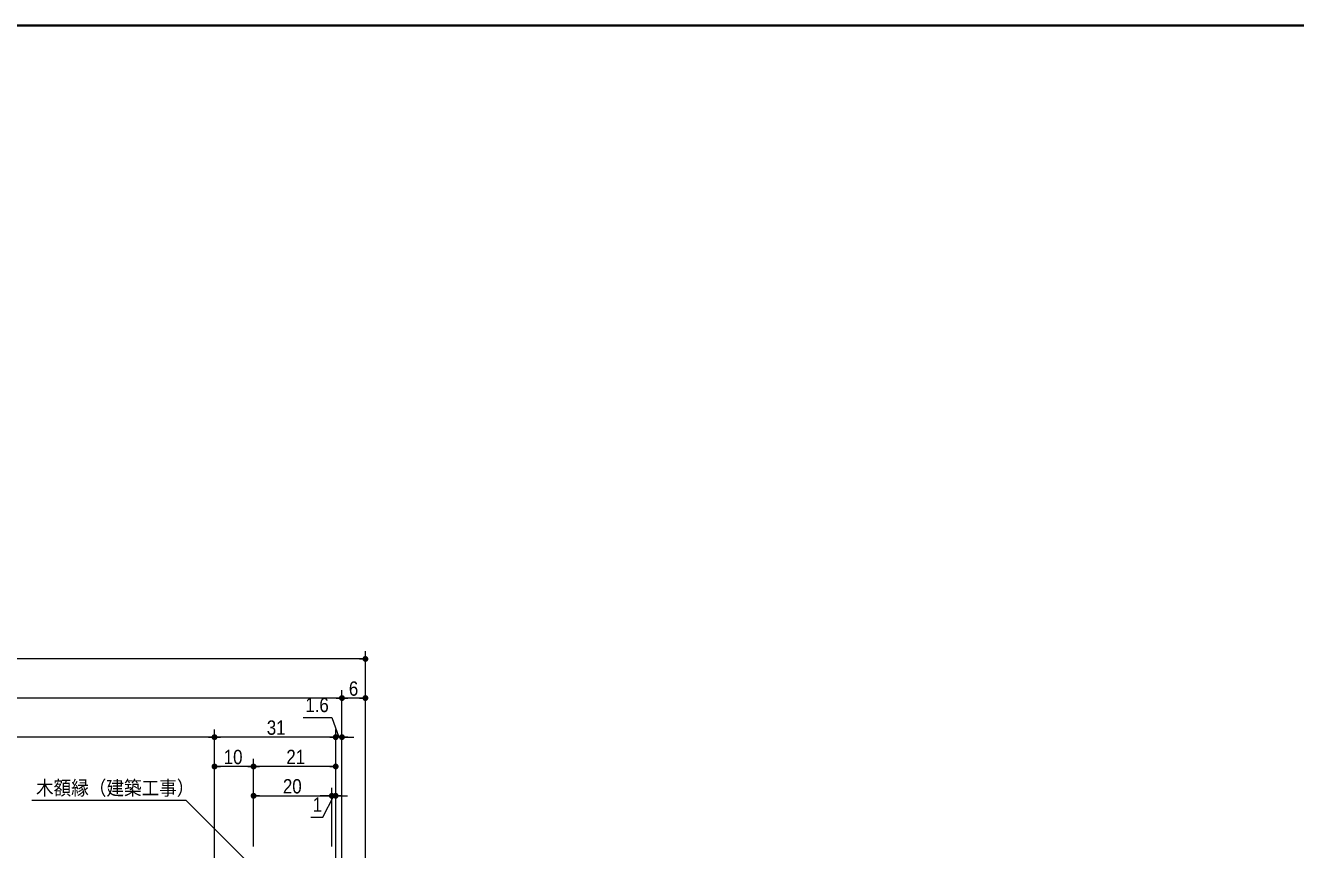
# Model space of a CAD drawing. Units: millimetres, scale not verified. Extents: x -606 to 606, y -304 to 304.
# Drawn here: x -127.1 to 197.7, y 66.2 to 277 of the extents above; entities that cross this region are included whole.
import ezdxf
from ezdxf.enums import TextEntityAlignment as Align

# ---------------------------------------------------------------- set-up
doc = ezdxf.new("R2010")
doc.units = ezdxf.units.MM
doc.header["$LTSCALE"] = 2
doc.header["$PDMODE"] = 32
doc.header["$PDSIZE"] = 1
for name, color, linetype, lineweight in [('0-1_2寸法-1', 7, 'Continuous', 15), ('0-2_0', 7, 'Continuous', 25), ('0-4_1図面枠', 7, 'Continuous', 20), ('0-5_2寸法-3', 7, 'Continuous', 15)]:
    doc.layers.add(name, color=color, linetype=linetype, lineweight=lineweight)
doc.layers.add('0-3_Defpoints', color=7, linetype='Continuous')
doc.styles.add('ＭＳ Ｐゴシック', font='')
doc.styles.get('ＭＳ Ｐゴシック').set_extended_font_data('MS PGothic')

# ---------------------------------------------------------------- blocks, each defined once
blk = doc.blocks.new('グループ-15')
at = {"layer": '0-4_1図面枠', "lineweight": 35}
blk.add_lwpolyline([(-800, 554), (800, 554), (800, -554), (-800, -554)], close=True, dxfattribs=at)
blk = doc.blocks.new('図面枠')
at = {"layer": '0-4_1図面枠'}
blk.add_blockref('グループ-15', (0, 0), dxfattribs=at)
blk = doc.blocks.new('_Dot')
at = {"layer": '0-2_0'}
blk.add_line((-1, 0), (-2, 0), dxfattribs=at)
for points in [[(0, 0), (-1, 0), (-0.992, 0.125)], [(0, 0), (-0.992, -0.125), (-1, 0)], [(0, 0), (-0.992, 0.125), (-0.969, 0.249)], [(0, 0), (-0.969, -0.249), (-0.992, -0.125)], [(0, 0), (-0.969, 0.249), (-0.93, 0.368)], [(0, 0), (-0.93, -0.368), (-0.969, -0.249)], [(0, 0), (-0.93, 0.368), (-0.876, 0.482)], [(0, 0), (-0.876, -0.482), (-0.93, -0.368)], [(0, 0), (-0.876, 0.482), (-0.809, 0.588)], [(0, 0), (-0.809, -0.588), (-0.876, -0.482)], [(0, 0), (-0.809, 0.588), (-0.729, 0.685)], [(0, 0), (-0.729, -0.685), (-0.809, -0.588)], [(0, 0), (-0.729, 0.685), (-0.637, 0.771)], [(0, 0), (-0.637, -0.771), (-0.729, -0.685)], [(0, 0), (-0.637, 0.771), (-0.536, 0.844)], [(0, 0), (-0.536, -0.844), (-0.637, -0.771)], [(0, 0), (-0.536, 0.844), (-0.426, 0.905)], [(0, 0), (-0.426, -0.905), (-0.536, -0.844)], [(0, 0), (-0.426, 0.905), (-0.309, 0.951)], [(0, 0), (-0.309, -0.951), (-0.426, -0.905)], [(0, 0), (-0.309, 0.951), (-0.187, 0.982)], [(0, 0), (-0.187, -0.982), (-0.309, -0.951)], [(0, 0), (-0.187, 0.982), (-0.063, 0.998)], [(0, 0), (-0.063, -0.998), (-0.187, -0.982)], [(0, 0), (-0.063, 0.998), (0.063, 0.998)], [(0, 0), (0.063, -0.998), (-0.063, -0.998)], [(0, 0), (0.063, 0.998), (0.187, 0.982)], [(0, 0), (0.187, 0.982), (0.309, 0.951)], [(0, 0), (0.309, 0.951), (0.426, 0.905)], [(0, 0), (0.426, 0.905), (0.536, 0.844)], [(0, 0), (0.536, 0.844), (0.637, 0.771)], [(0, 0), (0.637, 0.771), (0.729, 0.685)], [(0, 0), (0.729, 0.685), (0.809, 0.588)], [(0, 0), (0.809, 0.588), (0.876, 0.482)], [(0, 0), (0.876, 0.482), (0.93, 0.368)], [(0, 0), (0.93, 0.368), (0.969, 0.249)], [(0, 0), (0.969, 0.249), (0.992, 0.125)], [(0, 0), (0.992, 0.125), (1, 0)], [(0, 0), (0.187, -0.982), (0.063, -0.998)], [(0, 0), (0.309, -0.951), (0.187, -0.982)], [(0, 0), (0.426, -0.905), (0.309, -0.951)], [(0, 0), (0.536, -0.844), (0.426, -0.905)], [(0, 0), (0.637, -0.771), (0.536, -0.844)], [(0, 0), (0.729, -0.685), (0.637, -0.771)], [(0, 0), (0.809, -0.588), (0.729, -0.685)], [(0, 0), (0.876, -0.482), (0.809, -0.588)], [(0, 0), (0.93, -0.368), (0.876, -0.482)], [(0, 0), (0.969, -0.249), (0.93, -0.368)], [(0, 0), (0.992, -0.125), (0.969, -0.249)], [(0, 0), (1, 0), (0.992, -0.125)]]:
    blk.add_solid(points, dxfattribs=at)

msp = doc.modelspace()

# ---------------------------------------------------------------- linework, layer by layer
at = {"layer": '0-1_2寸法-1'}
for p, q in [((-40.15, 107), (-40.15, 117)), ((-41.651, 115), (-319.849, 115)), ((-47.651, 105), (-313.849, 105)), ((-46.15, 97), (-46.15, 107)), ((-46.15, 97), (-46.15, 107)), ((-41.651, 105), (-44.649, 105)), ((-40.15, 44.5), (-40.15, 107)), ((-80.251, 95), (-277.249, 95)), ((-78.75, -8.1), (-78.75, 97)), ((-78.75, 89.5), (-78.75, 97)), ((-49.251, 95), (-77.249, 95)), ((-49.251, 95), (-50.752, 95)), ((-47.75, 89.5), (-47.75, 97)), ((-47.75, 89.5), (-47.75, 97)), ((-46.15, 95), (-47.75, 95)), ((-46.15, 44.5), (-46.15, 97)), ((-44.649, 95), (-43.149, 95)), ((-78.75, -7.6), (-78.75, 89.5)), ((-68.75, 82), (-68.75, 89.5)), ((-68.75, 82), (-68.75, 89.5)), ((-47.75, 82), (-47.75, 89.5)), ((-70.251, 87.5), (-77.249, 87.5)), ((-49.251, 87.5), (-67.249, 87.5)), ((-68.75, 67), (-68.75, 82)), ((-48.751, 67), (-48.751, 82)), ((-48.75, 67), (-48.75, 82)), ((-47.75, 23.884), (-47.75, 82)), ((-67.249, 80), (-50.252, 80)), ((-50.251, 80), (-51.752, 80)), ((-47.75, 80), (-48.75, 80)), ((-46.249, 80), (-44.749, 80))]:
    msp.add_line(p, q, dxfattribs=at)
for points in [[(-56.103, 100), (-48.779, 100), (-46.95, 95)], [(-54.099, 74.519), (-51.081, 74.519), (-48.25, 80)]]:
    msp.add_lwpolyline(points, dxfattribs=at)
at = {"layer": '0-3_Defpoints'}
for p in [(-46.15, 105), (-40.15, 105), (-78.75, 95), (-47.75, 95), (-46.15, 95), (-78.75, 87.5), (-78.75, 87.5), (-68.75, 87.5), (-47.75, 87.5), (-47.75, 87.5), (-68.75, 80), (-48.751, 80), (-48.75, 80), (-47.75, 80)]:
    msp.add_point(p, dxfattribs=at)
at = {"layer": '0-5_2寸法-3'}
msp.add_lwpolyline([(-66.048, 58.9), (-85.95, 78.801), (-125.461, 78.801)], dxfattribs=at)

# ---------------------------------------------------------------- block references
at = {"layer": '0-1_2寸法-1', "xscale": 0.7503418, "yscale": 0.7503418}
for p in [(-40.15, 115), (-46.15, 105), (-40.15, 105), (-78.75, 95), (-47.75, 95), (-47.75, 95), (-68.75, 87.5), (-47.75, 87.5), (-48.751, 80), (-48.75, 80)]:
    msp.add_blockref('_Dot', p, dxfattribs=at)
at = {"layer": '0-1_2寸法-1', "xscale": 0.7503418, "yscale": 0.7503418, "rotation": 180}
for p in [(-46.15, 105), (-78.75, 95), (-46.15, 95), (-78.75, 87.5), (-68.75, 87.5), (-68.75, 80), (-47.75, 80)]:
    msp.add_blockref('_Dot', p, dxfattribs=at)
at = {"layer": '0-4_1図面枠', "xscale": 0.5, "yscale": 0.5}
msp.add_blockref('図面枠', (-178.75, 0), dxfattribs=at)

# ---------------------------------------------------------------- texts
at = {"layer": '0-1_2寸法-1', "style": 'ＭＳ Ｐゴシック', "width": 0.9}
for s, p in [('6', (-44.38, 104.494)), ('1.6', (-55.523, 100.304)), ('31', (-65.373, 94.504)), ('10', (-76.382, 87.004)), ('21', (-60.373, 87.004)), ('20', (-61.249, 79.504)), ('1', (-53.617, 74.823))]:
    msp.add_text(s, height=3.666, dxfattribs=at).set_placement(p, align=Align.BOTTOM_LEFT)
at = {"layer": '0-5_2寸法-3', "style": 'ＭＳ Ｐゴシック', "width": 0.9}
msp.add_text('木額縁（建築工事）', height=3.666, dxfattribs=at).set_placement((-124.393, 79.076), align=Align.BOTTOM_LEFT)

doc.saveas('drawing.dxf')
